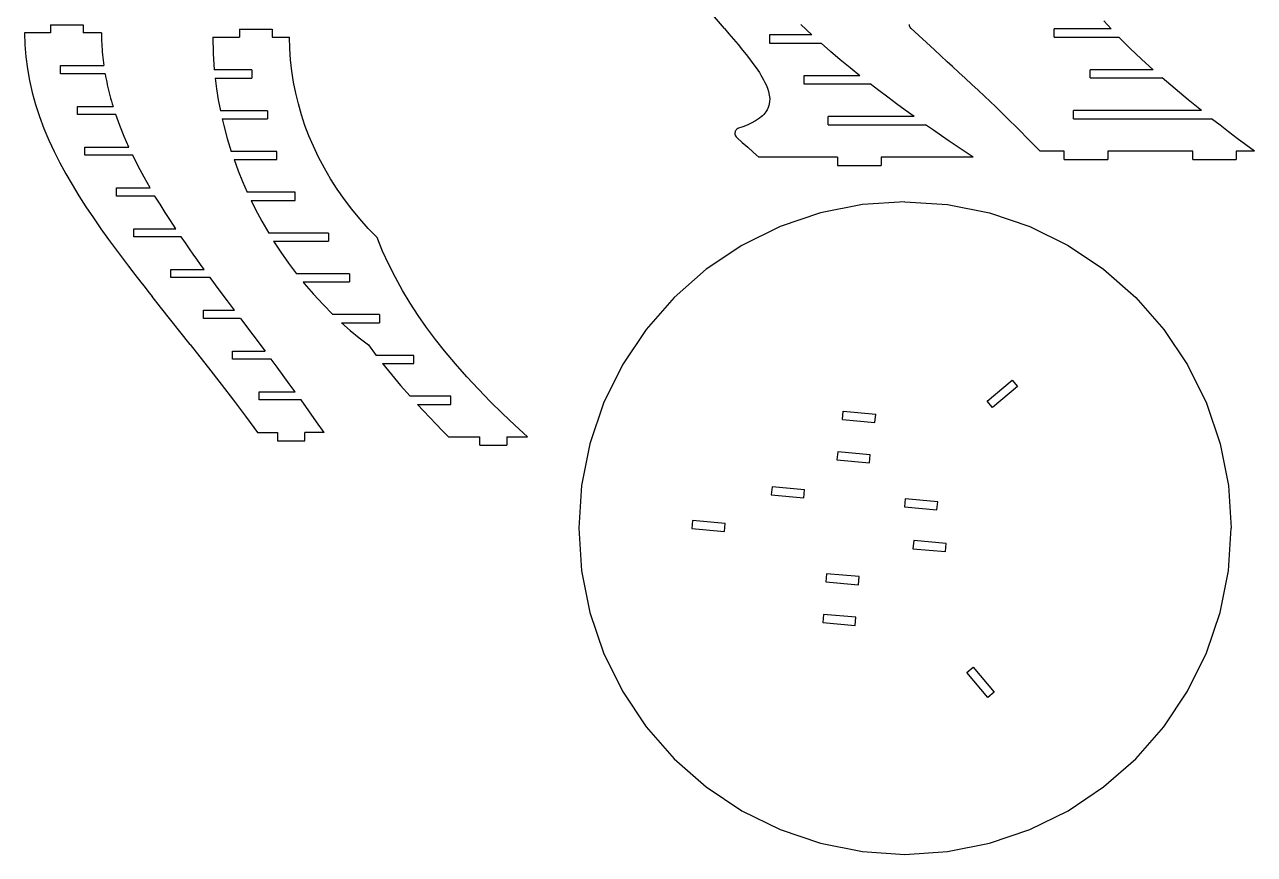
# Model space of a CAD drawing. Extents: x -163 to 163, y -144 to 144.
# Drawn here: x -49 to 163, y -140.4 to 2.6 of the extents above; entities that cross this region are included whole.
import ezdxf

# ---------------------------------------------------------------- set-up
doc = ezdxf.new("R2010")
doc.units = 0
doc.header["$MEASUREMENT"] = 0
doc.layers.get('0').update_dxf_attribs({"linetype": 'CONTINUOUS'})

msp = doc.modelspace()

# ---------------------------------------------------------------- linework, layer by layer
for p, q in [((71.67, 1.95), (69.27, 4.72)), ((-44.5, 2.57), (-44.5, 1.17)), ((-44.5, 2.57), (-38.88, 2.57)), ((-38.88, 2.57), (-38.88, 1.17)), ((86.77, 0.81), (84.85, 2.63)), ((103.51, 2.63), (103.51, 2.57)), ((103.51, 2.57), (103.52, 2.51)), ((103.52, 2.51), (103.53, 2.45)), ((103.53, 2.45), (103.54, 2.38)), ((103.54, 2.38), (103.56, 2.32)), ((103.56, 2.32), (103.59, 2.27)), ((103.59, 2.27), (103.62, 2.21)), ((103.62, 2.21), (103.65, 2.15)), ((103.65, 2.15), (103.68, 2.1)), ((137.06, 3.23), (138.34, 1.85)), ((-48.96, 1.17), (-48.91, -0.91)), ((-44.5, 1.17), (-48.96, 1.17)), ((-35.71, 1.17), (-38.88, 1.17)), ((-35.71, 1.17), (-35.7, 0.7)), ((-35.7, 0.7), (-35.7, 0.23)), ((-35.7, 0.23), (-35.68, -0.24)), ((-16.54, 0.42), (-11.93, 0.42)), ((-16.54, 0.42), (-16.47, -2.39)), ((-11.93, 1.83), (-11.93, 0.42)), ((-11.93, 1.83), (-6.3, 1.83)), ((-6.3, 1.83), (-6.3, 0.42)), ((-6.3, 0.42), (-3.28, 0.42)), ((-3.24, -1.53), (-3.28, 0.42)), ((71.67, 1.95), (72.46, 1.02)), ((72.46, 1.02), (73.25, 0.1)), ((73.25, 0.1), (74.04, -0.84)), ((79.43, 0.81), (79.43, -0.59)), ((86.77, 0.81), (79.43, 0.81)), ((103.68, 2.1), (103.72, 2.05)), ((103.72, 2.05), (103.77, 2)), ((103.77, 2), (103.81, 1.96)), ((107.87, -1.75), (103.81, 1.96)), ((138.34, 1.85), (128.5, 1.85)), ((128.5, 0.44), (128.5, 1.85)), ((128.5, 0.44), (139.69, 0.44)), ((141.58, -1.44), (139.69, 0.44)), ((-48.91, -0.91), (-48.75, -2.98)), ((-35.68, -0.24), (-35.66, -0.71)), ((-35.66, -0.71), (-35.64, -1.18)), ((-35.64, -1.18), (-35.61, -1.65)), ((-35.61, -1.65), (-35.57, -2.12)), ((-3.11, -3.48), (-3.24, -1.53)), ((74.04, -0.84), (74.81, -1.78)), ((74.81, -1.78), (75.42, -2.54)), ((79.43, -0.59), (88.33, -0.59)), ((89.98, -2.04), (88.33, -0.59)), ((91.64, -3.46), (89.98, -2.04)), ((107.87, -1.75), (110.1, -3.79)), ((143.57, -3.35), (141.58, -1.44)), ((-48.75, -2.98), (-48.49, -5.02)), ((-35.57, -2.12), (-35.53, -2.59)), ((-35.53, -2.59), (-35.48, -3.06)), ((-35.48, -3.06), (-35.43, -3.53)), ((-35.43, -3.53), (-35.37, -3.99)), ((-35.37, -3.99), (-35.31, -4.46)), ((-16.47, -2.39), (-16.28, -5.21)), ((-2.9, -5.41), (-3.11, -3.48)), ((75.42, -2.54), (76.02, -3.31)), ((76.02, -3.31), (76.6, -4.09)), ((76.6, -4.09), (77.16, -4.87)), ((93.33, -4.85), (91.64, -3.46)), ((111.02, -4.63), (110.1, -3.79)), ((145.57, -5.18), (143.57, -3.35)), ((-48.49, -5.02), (-48.13, -7.05)), ((-42.8, -5.86), (-42.8, -4.46)), ((-42.8, -4.46), (-35.31, -4.46)), ((-35.09, -5.86), (-42.8, -5.86)), ((-35.09, -5.86), (-35, -6.34)), ((-35, -6.34), (-34.91, -6.81)), ((-9.78, -5.21), (-16.28, -5.21)), ((-9.78, -5.21), (-9.78, -6.61)), ((-2.6, -7.32), (-2.9, -5.41)), ((77.16, -4.87), (77.7, -5.67)), ((77.7, -5.67), (77.95, -6.09)), ((77.95, -6.09), (78.2, -6.5)), ((85.34, -6.22), (85.34, -7.63)), ((95.03, -6.22), (85.34, -6.22)), ((95.03, -6.22), (93.33, -4.85)), ((111.02, -4.63), (112.11, -5.64)), ((112.11, -5.64), (113.2, -6.65)), ((134.74, -6.59), (134.74, -5.18)), ((145.57, -5.18), (134.74, -5.18)), ((-48.13, -7.05), (-47.67, -9.08)), ((-34.91, -6.81), (-34.81, -7.29)), ((-34.81, -7.29), (-34.71, -7.76)), ((-34.71, -7.76), (-34.6, -8.23)), ((-34.6, -8.23), (-34.49, -8.7)), ((-16.13, -6.61), (-15.89, -8.5)), ((-16.13, -6.61), (-9.78, -6.61)), ((-2.23, -9.22), (-2.6, -7.32)), ((78.2, -6.5), (78.44, -6.93)), ((78.44, -6.93), (78.66, -7.36)), ((78.66, -7.36), (78.86, -7.79)), ((78.86, -7.79), (79.09, -8.38)), ((79.09, -8.38), (79.27, -8.94)), ((85.34, -7.63), (96.82, -7.63)), ((98.31, -8.78), (96.82, -7.63)), ((113.2, -6.65), (114.33, -7.7)), ((114.33, -7.7), (115.4, -8.71)), ((134.74, -6.59), (147.15, -6.59)), ((149.37, -8.5), (147.15, -6.59)), ((-47.67, -9.08), (-47.09, -11.17)), ((-34.49, -8.7), (-34.37, -9.17)), ((-34.37, -9.17), (-34.25, -9.63)), ((-34.25, -9.63), (-34.13, -10.1)), ((-34.13, -10.1), (-33.99, -10.57)), ((-33.99, -10.57), (-33.86, -11.03)), ((-15.89, -8.5), (-15.58, -10.37)), ((-15.58, -10.37), (-15.22, -12.24)), ((-1.77, -11.08), (-2.23, -9.22)), ((79.27, -8.94), (79.41, -9.55)), ((79.41, -9.55), (79.48, -10.13)), ((79.48, -10.13), (79.46, -10.74)), ((99.82, -9.91), (98.31, -8.78)), ((101.32, -11.03), (99.82, -9.91)), ((115.4, -8.71), (116.51, -9.75)), ((116.51, -9.75), (118.45, -11.6)), ((151.61, -10.37), (149.37, -8.5)), ((153.89, -12.21), (151.61, -10.37)), ((-47.09, -11.17), (-46.41, -13.24)), ((-39.85, -12.9), (-39.85, -11.49)), ((-39.85, -11.49), (-33.72, -11.49)), ((-33.86, -11.03), (-33.72, -11.49)), ((-7.09, -12.24), (-15.22, -12.24)), ((-7.09, -12.24), (-7.09, -13.64)), ((-1.24, -12.93), (-1.77, -11.08)), ((78.66, -12.65), (78.46, -12.88)), ((78.83, -12.42), (78.66, -12.65)), ((79.05, -12.07), (78.83, -12.42)), ((79.22, -11.71), (79.05, -12.07)), ((79.35, -11.34), (79.22, -11.71)), ((79.46, -10.74), (79.35, -11.34)), ((102.85, -12.15), (101.32, -11.03)), ((104.38, -13.25), (102.85, -12.15)), ((118.45, -11.6), (120.4, -13.5)), ((131.83, -13.62), (131.83, -12.21)), ((153.89, -12.21), (131.83, -12.21)), ((-46.41, -13.24), (-45.65, -15.29)), ((-33.26, -12.9), (-39.85, -12.9)), ((-32.57, -14.79), (-33.26, -12.9)), ((-31.81, -16.67), (-32.57, -14.79)), ((-14.91, -13.64), (-14.63, -14.81)), ((-14.91, -13.64), (-7.09, -13.64)), ((-14.63, -14.81), (-14.03, -17.05)), ((-0.63, -14.77), (-1.24, -12.93)), ((0.05, -16.57), (-0.63, -14.77)), ((75.58, -14.71), (74.84, -15.01)), ((76.31, -14.38), (75.58, -14.71)), ((77.01, -14.01), (76.31, -14.38)), ((77.37, -13.78), (77.01, -14.01)), ((77.7, -13.55), (77.37, -13.78)), ((78.01, -13.31), (77.7, -13.55)), ((78.24, -13.1), (78.01, -13.31)), ((78.46, -12.88), (78.24, -13.1)), ((89.54, -14.66), (89.54, -13.25)), ((104.38, -13.25), (89.54, -13.25)), ((89.54, -14.66), (106.36, -14.66)), ((107.71, -15.61), (106.36, -14.66)), ((120.4, -13.5), (122.31, -15.39)), ((131.83, -13.62), (155.66, -13.62)), ((157.12, -14.76), (155.66, -13.62)), ((158.6, -15.89), (157.12, -14.76)), ((-45.65, -15.29), (-44.8, -17.3)), ((-31, -18.52), (-31.81, -16.67)), ((0.81, -18.36), (0.05, -16.57)), ((73.5, -15.95), (73.48, -16.11)), ((73.48, -16.11), (73.49, -16.28)), ((73.49, -16.28), (73.53, -16.44)), ((73.54, -15.79), (73.5, -15.95)), ((73.53, -16.44), (73.59, -16.59)), ((73.62, -15.65), (73.54, -15.79)), ((73.59, -16.59), (73.68, -16.73)), ((73.72, -15.52), (73.62, -15.65)), ((73.68, -16.73), (73.79, -16.84)), ((73.84, -15.4), (73.72, -15.52)), ((73.79, -16.84), (74.75, -17.7)), ((73.97, -15.31), (73.84, -15.4)), ((74.13, -15.25), (73.97, -15.31)), ((74.84, -15.01), (74.13, -15.25)), ((109.07, -16.55), (107.71, -15.61)), ((110.42, -17.49), (109.07, -16.55)), ((122.31, -15.39), (124.21, -17.3)), ((160.07, -17.02), (158.6, -15.89)), ((-44.8, -17.3), (-43.88, -19.27)), ((-38.59, -19.93), (-38.59, -18.52)), ((-38.59, -18.52), (-31, -18.52)), ((-14.03, -17.05), (-13.34, -19.27)), ((1.72, -20.28), (0.81, -18.36)), ((74.75, -17.7), (75.69, -18.54)), ((75.69, -18.54), (76.65, -19.41)), ((111.81, -18.43), (110.42, -17.49)), ((113.15, -19.35), (111.81, -18.43)), ((124.21, -17.3), (126.1, -19.24)), ((161.54, -18.13), (160.07, -17.02)), ((163.04, -19.24), (161.54, -18.13)), ((-43.88, -19.27), (-42.9, -21.21)), ((-30.33, -19.93), (-38.59, -19.93)), ((-29.38, -21.82), (-30.33, -19.93)), ((-5.51, -19.27), (-13.34, -19.27)), ((-12.86, -20.67), (-5.51, -20.67)), ((-12.86, -20.67), (-12.16, -22.58)), ((-5.51, -20.67), (-5.51, -19.27)), ((2.72, -22.17), (1.72, -20.28)), ((76.65, -19.41), (77.6, -20.28)), ((91.18, -20.28), (77.6, -20.28)), ((91.18, -20.28), (91.18, -21.69)), ((98.68, -20.28), (98.68, -21.69)), ((114.53, -20.28), (98.68, -20.28)), ((114.53, -20.28), (113.15, -19.35)), ((130.25, -19.24), (126.1, -19.24)), ((130.25, -20.65), (130.25, -19.24)), ((130.25, -20.65), (137.75, -20.65)), ((137.75, -19.24), (137.75, -20.65)), ((152.41, -19.24), (137.75, -19.24)), ((152.41, -20.65), (152.41, -19.24)), ((152.41, -20.65), (159.91, -20.65)), ((159.91, -19.24), (159.91, -20.65)), ((163.04, -19.24), (159.91, -19.24)), ((-42.9, -21.21), (-41.87, -23.11)), ((-41.87, -23.11), (-40.79, -24.98)), ((-28.37, -23.7), (-29.38, -21.82)), ((-12.16, -22.58), (-11.4, -24.45)), ((3.79, -23.99), (2.72, -22.17)), ((91.18, -21.69), (98.68, -21.69)), ((-40.79, -24.98), (-39.61, -26.92)), ((-27.32, -25.55), (-28.37, -23.7)), ((-11.4, -24.45), (-10.59, -26.3)), ((4.93, -25.77), (3.79, -23.99)), ((-39.61, -26.92), (-38.38, -28.83)), ((-33.13, -26.96), (-33.13, -25.55)), ((-33.13, -25.55), (-27.32, -25.55)), ((-26.49, -26.96), (-33.13, -26.96)), ((-25.62, -28.38), (-26.49, -26.96)), ((-2.31, -26.3), (-10.59, -26.3)), ((-2.31, -27.71), (-2.31, -26.3)), ((6.16, -27.53), (4.93, -25.77)), ((7.47, -29.24), (6.16, -27.53)), ((-38.38, -28.83), (-37.11, -30.72)), ((-24.72, -29.8), (-25.62, -28.38)), ((-9.93, -27.71), (-9.2, -29.17)), ((-9.93, -27.71), (-2.31, -27.71)), ((-9.2, -29.17), (-8.08, -31.27)), ((8.84, -30.91), (7.47, -29.24)), ((95.45, -28.43), (88.24, -29.86)), ((102.8, -27.94), (95.45, -28.43)), ((102.8, -27.94), (110.14, -28.43)), ((110.14, -28.43), (117.35, -29.86)), ((-37.11, -30.72), (-35.81, -32.59)), ((-23.82, -31.19), (-24.72, -29.8)), ((-22.9, -32.58), (-23.82, -31.19)), ((-8.08, -31.27), (-6.89, -33.33)), ((10.28, -32.52), (8.84, -30.91)), ((88.24, -29.86), (81.27, -32.23)), ((117.35, -29.86), (124.32, -32.23)), ((-35.81, -32.59), (-34.48, -34.45)), ((-30.14, -33.99), (-30.14, -32.58)), ((-30.14, -32.58), (-22.9, -32.58)), ((3.42, -33.33), (-6.89, -33.33)), ((3.42, -33.33), (3.42, -34.74)), ((11.79, -34.08), (10.28, -32.52)), ((81.27, -32.23), (74.67, -35.48)), ((124.32, -32.23), (130.92, -35.48)), ((-34.48, -34.45), (-33.13, -36.3)), ((-21.95, -33.99), (-30.14, -33.99)), ((-21.25, -35.02), (-21.95, -33.99)), ((-20.51, -36.07), (-21.25, -35.02)), ((-6.03, -34.74), (-4.78, -36.65)), ((-6.03, -34.74), (3.42, -34.74)), ((12.75, -36.43), (11.79, -34.08)), ((74.67, -35.48), (68.55, -39.57)), ((130.92, -35.48), (137.04, -39.57)), ((-33.13, -36.3), (-32.09, -37.67)), ((-32.09, -37.67), (-31.04, -39.06)), ((-19.89, -36.95), (-20.51, -36.07)), ((-19.26, -37.85), (-19.89, -36.95)), ((-18.62, -38.73), (-19.26, -37.85)), ((-4.78, -36.65), (-3.46, -38.53)), ((13.8, -38.74), (12.75, -36.43)), ((-31.04, -39.06), (-29.96, -40.46)), ((-23.78, -39.61), (-17.99, -39.61)), ((-23.78, -41.02), (-23.78, -39.61)), ((-17.99, -39.61), (-18.62, -38.73)), ((-3.46, -38.53), (-2.09, -40.36)), ((14.95, -41.01), (13.8, -38.74)), ((68.55, -39.57), (63.02, -44.42)), ((137.04, -39.57), (142.57, -44.42)), ((-29.96, -40.46), (-28.91, -41.82)), ((-28.91, -41.82), (-28.41, -42.46)), ((-16.96, -41.02), (-23.78, -41.02)), ((-16.37, -41.84), (-16.96, -41.02)), ((-15.77, -42.64), (-16.37, -41.84)), ((7.04, -40.36), (-2.09, -40.36)), ((-0.97, -41.77), (7.04, -41.77)), ((-0.97, -41.77), (-0.77, -42.01)), ((-0.77, -42.01), (0.82, -43.87)), ((7.04, -40.36), (7.04, -41.77)), ((16.17, -43.22), (14.95, -41.01)), ((-28.41, -42.46), (-27.47, -43.65)), ((-27.47, -43.65), (-26.97, -44.29)), ((-25.53, -46.12), (-26.97, -44.29)), ((-15.19, -43.43), (-15.77, -42.64)), ((-14.57, -44.26), (-15.19, -43.43)), ((-13.99, -45.04), (-14.57, -44.26)), ((0.82, -43.87), (2.48, -45.67)), ((17.49, -45.42), (16.17, -43.22)), ((63.02, -44.42), (58.17, -49.95)), ((142.57, -44.42), (147.42, -49.95)), ((-20.42, -52.55), (-25.53, -46.12)), ((-12.79, -46.65), (-13.99, -45.04)), ((2.48, -45.67), (4.19, -47.39)), ((18.89, -47.55), (17.49, -45.42)), ((-18.11, -48.05), (-18.11, -46.65)), ((-18.11, -46.65), (-12.79, -46.65)), ((-11.74, -48.05), (-18.11, -48.05)), ((-11.74, -48.05), (-7.52, -53.68)), ((12.21, -47.39), (4.19, -47.39)), ((12.21, -47.39), (12.21, -48.8)), ((20.34, -49.64), (18.89, -47.55)), ((5.69, -48.8), (12.21, -48.8)), ((5.69, -48.8), (7.18, -50.11)), ((7.18, -50.11), (8.72, -51.38)), ((21.86, -51.67), (20.34, -49.64)), ((58.17, -49.95), (54.08, -56.07)), ((147.42, -49.95), (151.51, -56.07)), ((-20.42, -52.55), (-19.39, -53.84)), ((8.72, -51.38), (10.31, -52.59)), ((10.31, -52.59), (11.67, -54.42)), ((23.44, -53.66), (21.86, -51.67)), ((-19.39, -53.84), (-17.25, -56.57)), ((-13.14, -55.08), (-13.14, -53.68)), ((-13.14, -53.68), (-7.52, -53.68)), ((-6.47, -55.08), (-13.14, -55.08)), ((-5.43, -56.48), (-6.47, -55.08)), ((18.11, -54.42), (11.67, -54.42)), ((18.11, -55.83), (18.11, -54.42)), ((25.32, -55.9), (23.44, -53.66)), ((-17.25, -56.57), (-15.07, -59.38)), ((-4.38, -57.9), (-5.43, -56.48)), ((12.76, -55.83), (14.3, -57.74)), ((12.76, -55.83), (18.11, -55.83)), ((27.27, -58.1), (25.32, -55.9)), ((54.08, -56.07), (50.83, -62.67)), ((151.51, -56.07), (154.76, -62.67)), ((-3.34, -59.3), (-4.38, -57.9)), ((-2.32, -60.71), (-3.34, -59.3)), ((14.3, -57.74), (15.85, -59.59)), ((29.27, -60.25), (27.27, -58.1)), ((116.97, -62.3), (121.28, -58.69)), ((121.28, -58.69), (122.19, -59.77)), ((-15.07, -59.38), (-12.96, -62.13)), ((-8.52, -62.11), (-8.52, -60.71)), ((-8.52, -60.71), (-2.32, -60.71)), ((15.85, -59.59), (17.48, -61.46)), ((24.51, -61.46), (17.48, -61.46)), ((24.51, -62.86), (24.51, -61.46)), ((31.32, -62.36), (29.27, -60.25)), ((122.19, -59.77), (117.87, -63.38)), ((-12.96, -62.13), (-10.89, -64.89)), ((-1.3, -62.11), (-8.52, -62.11)), ((0.05, -63.99), (-1.3, -62.11)), ((18.74, -62.86), (24.51, -62.86)), ((18.74, -62.86), (19.8, -64)), ((33.42, -64.43), (31.32, -62.36)), ((50.83, -62.67), (48.46, -69.64)), ((117.87, -63.38), (116.97, -62.3)), ((154.76, -62.67), (157.13, -69.64)), ((-10.89, -64.89), (-8.8, -67.74)), ((1.37, -65.85), (0.05, -63.99)), ((19.8, -64), (20.88, -65.15)), ((20.88, -65.15), (21.96, -66.28)), ((35.55, -66.47), (33.42, -64.43)), ((92.02, -65.46), (92.14, -64.06)), ((92.02, -65.46), (97.62, -65.97)), ((92.14, -64.06), (97.75, -64.57)), ((97.62, -65.97), (97.75, -64.57)), ((-8.8, -67.74), (-5.34, -67.74)), ((-5.34, -67.74), (-5.34, -69.15)), ((-0.65, -69.15), (-0.65, -67.74)), ((2.69, -67.74), (-0.65, -67.74)), ((2.69, -67.74), (1.37, -65.85)), ((21.96, -66.28), (23.03, -67.38)), ((23.03, -67.38), (24.13, -68.49)), ((37.71, -68.49), (35.55, -66.47)), ((-5.34, -69.15), (-0.65, -69.15)), ((24.13, -68.49), (29.49, -68.49)), ((29.49, -69.89), (29.49, -68.49)), ((29.49, -69.89), (34.18, -69.89)), ((34.18, -68.49), (34.18, -69.89)), ((34.18, -68.49), (37.71, -68.49)), ((48.46, -69.64), (47.03, -76.85)), ((157.13, -69.64), (158.57, -76.85)), ((91.2, -71.04), (91.07, -72.44)), ((96.8, -71.55), (91.2, -71.04)), ((96.67, -72.95), (96.8, -71.55)), ((91.07, -72.44), (96.67, -72.95)), ((47.03, -76.85), (46.55, -84.19)), ((79.89, -77.07), (79.76, -78.47)), ((85.49, -77.58), (79.89, -77.07)), ((85.36, -78.98), (85.49, -77.58)), ((158.57, -76.85), (159.05, -84.19)), ((79.76, -78.47), (85.36, -78.98)), ((102.84, -79.15), (102.71, -80.55)), ((102.71, -80.55), (108.31, -81.06)), ((108.44, -79.66), (102.84, -79.15)), ((108.31, -81.06), (108.44, -79.66)), ((46.55, -84.19), (47.03, -91.54)), ((66.2, -82.89), (66.07, -84.29)), ((66.07, -84.29), (71.67, -84.8)), ((71.8, -83.4), (66.2, -82.89)), ((71.67, -84.8), (71.8, -83.4)), ((158.57, -91.54), (159.05, -84.19)), ((104.3, -86.35), (104.17, -87.75)), ((109.9, -86.85), (104.3, -86.35)), ((109.77, -88.25), (109.9, -86.85)), ((104.17, -87.75), (109.77, -88.25)), ((47.03, -91.54), (48.46, -98.75)), ((89.29, -92.05), (89.17, -93.45)), ((94.89, -92.55), (89.29, -92.05)), ((94.77, -93.95), (94.89, -92.55)), ((157.13, -98.75), (158.57, -91.54)), ((89.17, -93.45), (94.77, -93.95)), ((48.46, -98.75), (50.83, -105.72)), ((88.75, -99.06), (88.62, -100.46)), ((94.35, -99.56), (88.75, -99.06)), ((94.23, -100.96), (94.35, -99.56)), ((154.76, -105.72), (157.13, -98.75)), ((88.62, -100.46), (94.23, -100.96)), ((50.83, -105.72), (54.08, -112.32)), ((151.51, -112.32), (154.76, -105.72)), ((113.48, -109.06), (114.56, -108.16)), ((117.07, -113.38), (113.48, -109.06)), ((114.56, -108.16), (118.16, -112.48)), ((54.08, -112.32), (58.17, -118.44)), ((147.42, -118.44), (151.51, -112.32)), ((118.16, -112.48), (117.07, -113.38)), ((58.17, -118.44), (63.02, -123.97)), ((142.57, -123.97), (147.42, -118.44)), ((63.02, -123.97), (68.55, -128.82)), ((137.04, -128.82), (142.57, -123.97)), ((68.55, -128.82), (74.67, -132.91)), ((130.92, -132.91), (137.04, -128.82)), ((74.67, -132.91), (81.27, -136.16)), ((124.32, -136.16), (130.92, -132.91)), ((81.27, -136.16), (88.24, -138.53)), ((117.35, -138.53), (124.32, -136.16)), ((88.24, -138.53), (95.45, -139.96)), ((110.14, -139.96), (117.35, -138.53)), ((95.45, -139.96), (102.8, -140.44)), ((102.8, -140.44), (110.14, -139.96))]:
    msp.add_line(p, q)

doc.saveas('drawing.dxf')
